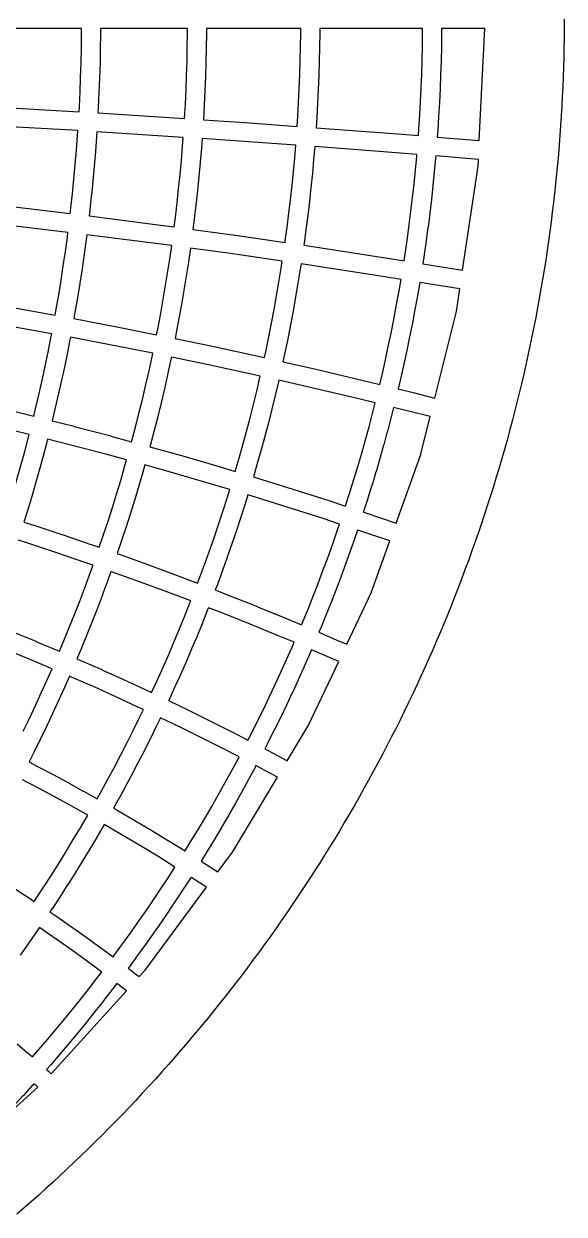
# Model space of a CAD drawing. Header units: millimetres. Extents: x -67 to 67, y -67 to 67.
# Drawn here: x 44.1 to 67, y -50.7 to -0.2 of the extents above; entities that cross this region are included whole.
import ezdxf

# ---------------------------------------------------------------- set-up
doc = ezdxf.new("R2010")
doc.units = ezdxf.units.MM
for name, color, linetype in [('CUT_INNER', 6, 'Continuous'), ('CUT_OUTER', 1, 'Continuous'), ('ENGRAVE', 7, 'Continuous')]:
    doc.layers.add(name, color=color, linetype=linetype)

msp = doc.modelspace()

# ---------------------------------------------------------------- linework, layer by layer
at = {"layer": 'CUT_INNER'}
for points in [[(46.4876, -1.8559), (46.5011, -1.2373), (46.5092, -0.6187), (46.5101, -0.402), (43.6796, -0.402), (43.6294, -0.5143), (43.5079, -0.7816), (43.3848, -1.0482), (43.2601, -1.314), (43.1338, -1.579), (43.0651, -1.7207), (43.0603, -1.9439), (43.0602, -1.9474), (43.0405, -2.5923), (43.0404, -2.5958), (43.015, -3.2404), (43.0149, -3.2439), (42.9912, -3.7375), (46.4022, -3.9312), (46.4147, -3.7105), (46.4444, -3.0925), (46.4687, -2.4743)], [(50.9669, -2.4067), (50.9853, -1.8052), (50.9984, -1.2035), (51.0063, -0.6018), (51.0072, -0.402), (47.3142, -0.402), (47.3132, -0.624), (47.3132, -0.6275), (47.305, -1.2496), (47.305, -1.2531), (47.2914, -1.8752), (47.2913, -1.8787), (47.2723, -2.5006), (47.2722, -2.5041), (47.2477, -3.1258), (47.2476, -3.1293), (47.2177, -3.7508), (47.2175, -3.7543), (47.2047, -3.9805), (50.8795, -4.2214), (50.8803, -4.21), (50.9144, -3.6092), (50.9433, -3.0081)], [(55.7765, -2.3603), (55.7945, -1.7704), (55.8074, -1.1803), (55.8151, -0.5902), (55.8159, -0.402), (51.8112, -0.402), (51.8103, -0.6071), (51.8102, -0.6106), (51.8023, -1.2158), (51.8022, -1.2193), (51.789, -1.8245), (51.789, -1.828), (51.7705, -2.433), (51.7703, -2.4365), (51.7466, -3.0414), (51.7464, -3.0449), (51.7174, -3.6495), (51.7172, -3.653), (51.6829, -4.2573), (51.6827, -4.2608), (51.6818, -4.2739), (53.4467, -4.3896), (53.4502, -4.3899), (55.6636, -4.5544), (55.6915, -4.1288), (55.725, -3.5396), (55.7533, -2.95)], [(60.9286, -2.9161), (60.9515, -2.3332), (60.9693, -1.75), (60.982, -1.1668), (60.9896, -0.5834), (60.9904, -0.402), (56.6199, -0.402), (56.6191, -0.5955), (56.6191, -0.599), (56.6113, -1.1926), (56.6112, -1.1961), (56.5983, -1.7897), (56.5982, -1.7932), (56.58, -2.3866), (56.5799, -2.3901), (56.5566, -2.9834), (56.5565, -2.9869), (56.528, -3.5799), (56.5278, -3.5834), (56.4941, -4.1761), (56.4939, -4.1796), (56.4655, -4.6139), (60.1148, -4.8851), (60.1183, -4.8854), (60.8086, -4.9428), (60.8293, -4.6635), (60.8675, -4.0813), (60.9006, -3.4989)], [(61.7936, -0.5922), (61.7859, -1.179), (61.7858, -1.1825), (61.773, -1.7693), (61.773, -1.7728), (61.755, -2.3595), (61.7549, -2.363), (61.7319, -2.9494), (61.7317, -2.9529), (61.7036, -3.5392), (61.7034, -3.5427), (61.6701, -4.1287), (61.6699, -4.1322), (61.6315, -4.7178), (61.6313, -4.7213), (61.6098, -5.0093), (63.3966, -5.1578), (63.6303, -0.402), (61.7944, -0.402), (61.7936, -0.5887)], [(46.2421, -6.1792), (46.2933, -5.5626), (46.3392, -4.9456), (46.3531, -4.7337), (42.9469, -4.5403), (42.9048, -5.1831), (42.9045, -5.1866), (42.8567, -5.83), (42.8564, -5.8335), (42.803, -6.4764), (42.8027, -6.4799), (42.7437, -7.1223), (42.7433, -7.1258), (42.6787, -7.7677), (42.6783, -7.7712), (42.6684, -7.862), (43.0583, -7.9047), (43.0617, -7.9051), (46.0289, -8.2563), (46.0562, -8.0259), (46.1235, -7.4108), (46.1855, -6.7953)], [(50.6914, -6.6097), (50.7465, -6.0104), (50.7963, -5.4107), (50.8251, -5.0235), (47.1556, -4.783), (47.1414, -4.9999), (47.1411, -5.0034), (47.095, -5.6239), (47.0947, -5.6274), (47.0432, -6.2475), (47.0429, -6.251), (46.986, -6.8706), (46.9856, -6.8741), (46.9233, -7.4931), (46.9229, -7.4966), (46.8552, -8.1151), (46.8548, -8.1186), (46.8268, -8.3549), (49.6475, -8.7137), (49.651, -8.7142), (50.4418, -8.8218), (50.4949, -8.4043), (50.5656, -7.8067), (50.6311, -7.2084)], [(55.3829, -7.6561), (55.4472, -7.0694), (55.5063, -6.4822), (55.5603, -5.8945), (55.605, -5.3562), (53.3924, -5.1918), (51.6274, -5.0761), (51.598, -5.472), (51.5977, -5.4755), (51.5476, -6.0787), (51.5473, -6.0822), (51.4919, -6.685), (51.4915, -6.6885), (51.4309, -7.2907), (51.4305, -7.2942), (51.3646, -7.8959), (51.3642, -7.8994), (51.2931, -8.5005), (51.2927, -8.504), (51.2385, -8.9302), (52.9366, -9.1613), (52.9401, -9.1618), (55.1494, -9.4821), (55.1595, -9.4125), (55.2391, -8.8277), (55.3136, -8.2422)], [(60.4939, -8.1474), (60.5624, -7.5681), (60.626, -6.9881), (60.6844, -6.4077), (60.7378, -5.8267), (60.7446, -5.7442), (60.0535, -5.6868), (56.4069, -5.4158), (56.3614, -5.9628), (56.3611, -5.9663), (56.3068, -6.5575), (56.3064, -6.561), (56.247, -7.1517), (56.2466, -7.1552), (56.182, -7.7454), (56.1816, -7.7489), (56.1118, -8.3385), (56.1113, -8.3419), (56.0364, -8.9309), (56.036, -8.9344), (55.9559, -9.5227), (55.9554, -9.5261), (55.9451, -9.5975), (56.2217, -9.6376), (56.2252, -9.6381), (59.5025, -10.1426), (59.5059, -10.1431), (60.2002, -10.2562), (60.2579, -9.8816), (60.3416, -9.3043), (60.4202, -8.7262)], [(61.5459, -5.8108), (61.5389, -5.895), (61.5386, -5.8985), (61.4849, -6.483), (61.4845, -6.4865), (61.4257, -7.0704), (61.4254, -7.0739), (61.3615, -7.6574), (61.3611, -7.6608), (61.2921, -8.2437), (61.2917, -8.2472), (61.2176, -8.8294), (61.2171, -8.8329), (61.138, -9.4144), (61.1375, -9.4179), (61.0533, -9.9987), (61.0528, -10.0022), (60.9938, -10.3854), (62.6875, -10.6613), (63.3435, -6.2388), (63.3435, -6.2387), (63.3571, -5.9613)], [(50.0631, -11.3819), (50.1599, -10.788), (50.2514, -10.1932), (50.3347, -9.6186), (49.5443, -9.5111), (46.7287, -9.1529), (46.7027, -9.3572), (46.7023, -9.3607), (46.6183, -9.9772), (46.6179, -9.9807), (46.5286, -10.5965), (46.5281, -10.6), (46.4334, -11.2149), (46.4329, -11.2184), (46.3328, -11.8325), (46.3323, -11.836), (46.2269, -12.4492), (46.2263, -12.4526), (46.1789, -12.7147), (47.7863, -13.0198), (47.7897, -13.0205), (49.694, -13.3993), (49.7419, -13.1585), (49.8541, -12.5672), (49.9612, -11.975)], [(54.6852, -12.3249), (54.7902, -11.7441), (54.8901, -11.1624), (54.985, -10.5799), (55.0316, -10.2775), (52.8265, -9.9577), (51.1314, -9.727), (51.0468, -10.3103), (51.0463, -10.3137), (50.9542, -10.912), (50.9537, -10.9155), (50.8564, -11.5129), (50.8558, -11.5164), (50.7533, -12.1129), (50.7527, -12.1164), (50.645, -12.712), (50.6444, -12.7155), (50.5315, -13.3102), (50.5308, -13.3136), (50.4816, -13.561), (52.0696, -13.8913), (52.0731, -13.892), (54.2055, -14.355), (54.2089, -14.3558), (54.2727, -14.3702), (54.3398, -14.0614), (54.4599, -13.4836), (54.5751, -12.9047)], [(59.6501, -13.3285), (59.7639, -12.7563), (59.8727, -12.1832), (59.9765, -11.6091), (60.0726, -11.05), (59.3784, -10.9369), (56.1046, -10.433), (55.8273, -10.3928), (55.7794, -10.704), (55.7788, -10.7074), (55.6834, -11.2934), (55.6828, -11.2969), (55.5823, -11.882), (55.5817, -11.8854), (55.476, -12.4697), (55.4754, -12.4731), (55.3647, -13.0564), (55.364, -13.0598), (55.2482, -13.6421), (55.2475, -13.6456), (55.1266, -14.2268), (55.1258, -14.2303), (55.0569, -14.5476), (56.3371, -14.8373), (56.3406, -14.8381), (58.4645, -15.3382), (58.468, -15.3391), (59.1677, -15.5103), (59.2787, -15.0389), (59.4075, -14.4698), (59.5313, -13.8997)], [(60.8662, -11.1792), (60.7686, -11.7469), (60.768, -11.7504), (60.6636, -12.328), (60.6629, -12.3314), (60.5535, -12.908), (60.5528, -12.9115), (60.4383, -13.4871), (60.4376, -13.4905), (60.3181, -14.0652), (60.3173, -14.0686), (60.1928, -14.6421), (60.192, -14.6456), (60.0625, -15.218), (60.0617, -15.2214), (59.9487, -15.7014), (60.5875, -15.8577), (60.5909, -15.8586), (61.5068, -16.0912), (62.427, -12.4175), (62.427, -12.4175), (62.5695, -11.4566)], [(44.8313, -15.3451), (44.9626, -14.7405), (45.0886, -14.1348), (45.2093, -13.528), (45.2417, -13.3574), (43.3505, -13.0154), (43.2769, -13.0028), (43.1046, -13.5932), (43.1038, -13.5959), (43.0867, -13.6499), (43.0858, -13.6526), (42.4592, -15.4919), (42.4583, -15.4945), (42.4388, -15.5478), (42.4378, -15.5504), (42.1475, -16.2927), (43.065, -16.5088), (43.0684, -16.5096), (44.4786, -16.8547), (44.553, -16.5508), (44.6948, -15.9486)], [(48.9605, -16.6833), (49.1035, -16.0987), (49.2414, -15.513), (49.3742, -14.926), (49.5019, -14.3379), (49.5333, -14.1871), (47.6346, -13.8094), (46.032, -13.5051), (45.9989, -13.6796), (45.9982, -13.6831), (45.8768, -14.2933), (45.8761, -14.2968), (45.7494, -14.9059), (45.7487, -14.9094), (45.6167, -15.5174), (45.6159, -15.5208), (45.4786, -16.1277), (45.4778, -16.1311), (45.3352, -16.7368), (45.3344, -16.7402), (45.2582, -17.0513), (46.1892, -17.2877), (46.1925, -17.2886), (47.746, -17.6976), (47.7494, -17.6985), (48.6342, -17.9397), (48.6591, -17.8485), (48.8123, -17.2666)], [(53.5132, -17.5043), (53.6634, -16.9336), (53.8087, -16.3616), (53.949, -15.7883), (54.0843, -15.2138), (54.0976, -15.1549), (54.0332, -15.1403), (51.9042, -14.6781), (50.3209, -14.3487), (50.2887, -14.5033), (50.288, -14.5068), (50.1596, -15.0983), (50.1588, -15.1017), (50.0252, -15.6921), (50.0244, -15.6955), (49.8857, -16.2847), (49.8849, -16.2881), (49.741, -16.8761), (49.7401, -16.8795), (49.5911, -17.4662), (49.5903, -17.4696), (49.4362, -18.0549), (49.4352, -18.0583), (49.4097, -18.1521), (50.8487, -18.558), (50.8521, -18.559), (52.3943, -19.0085), (52.3977, -19.0095), (53.0347, -19.2012), (53.1977, -18.6418), (53.3579, -18.0738)], [(58.071, -19.5462), (58.2391, -18.9875), (58.4024, -18.4274), (58.5607, -17.8659), (58.7142, -17.3031), (58.8627, -16.7389), (58.9764, -16.2912), (58.2786, -16.1204), (56.158, -15.6211), (54.8818, -15.3323), (54.8681, -15.3929), (54.8673, -15.3964), (54.7312, -15.9743), (54.7304, -15.9777), (54.5893, -16.5544), (54.5884, -16.5578), (54.4423, -17.1332), (54.4414, -17.1366), (54.2902, -17.7107), (54.2893, -17.7141), (54.1332, -18.2869), (54.1322, -18.2903), (53.9711, -18.8617), (53.9701, -18.8651), (53.8046, -19.4329), (53.9359, -19.4724), (53.9393, -19.4735), (55.4734, -19.9498), (55.4768, -19.9509), (57.0067, -20.4406), (57.01, -20.4417), (57.7151, -20.6742), (57.7201, -20.659), (57.898, -20.1034)], [(60.3947, -16.6383), (59.7574, -16.4823), (59.6416, -16.9385), (59.6407, -16.9419), (59.4913, -17.5095), (59.4903, -17.5129), (59.336, -18.0791), (59.335, -18.0825), (59.1757, -18.6474), (59.1747, -18.6507), (59.0105, -19.2142), (59.0095, -19.2176), (58.8404, -19.7796), (58.8393, -19.7829), (58.6653, -20.3435), (58.6642, -20.3468), (58.4853, -20.9058), (58.4842, -20.9091), (58.4787, -20.926), (58.5356, -20.9448), (58.539, -20.9459), (59.8647, -21.3959), (60.9092, -18.4767), (60.9093, -18.4766), (61.3114, -16.8711)], [(43.7654, -19.5421), (43.9334, -18.9466), (44.0961, -18.3497), (44.2536, -17.7514), (44.2833, -17.6346), (42.879, -17.291), (41.8518, -17.0491), (41.7302, -17.3601), (41.7292, -17.3626), (41.7074, -17.415), (41.7063, -17.4175), (40.9191, -19.1941), (40.9179, -19.1966), (40.8938, -19.2479), (40.8926, -19.2504), (40.4035, -20.2338), (40.9204, -20.3845), (40.9237, -20.3855), (42.1244, -20.7468), (42.1278, -20.7478), (43.2954, -21.1104), (43.414, -20.7285), (43.5923, -20.1361)], [(47.8172, -20.7371), (47.9956, -20.1624), (48.1691, -19.5861), (48.3375, -19.0084), (48.4203, -18.7147), (47.5396, -18.4746), (45.9895, -18.0665), (45.0629, -17.8312), (45.0325, -17.951), (45.0316, -17.9544), (44.8732, -18.5561), (44.8723, -18.5595), (44.7086, -19.1598), (44.7077, -19.1632), (44.5388, -19.762), (44.5378, -19.7654), (44.3637, -20.3628), (44.3627, -20.3661), (44.1834, -20.9619), (44.1824, -20.9653), (44.0613, -21.3553), (44.5227, -21.503), (44.5261, -21.5041), (45.7168, -21.8967), (45.7202, -21.8978), (46.9075, -22.3009), (46.9108, -22.302), (47.2611, -22.4243), (47.4452, -21.8818), (47.6337, -21.3103)], [(51.9384, -22.5759), (52.133, -22.0187), (52.3227, -21.4598), (52.5075, -20.8993), (52.6875, -20.3372), (52.8013, -19.9706), (52.1676, -19.7799), (50.6288, -19.3313), (49.1957, -18.9272), (49.1108, -19.2283), (49.1098, -19.2317), (48.9404, -19.8128), (48.9394, -19.8162), (48.765, -20.3958), (48.764, -20.3991), (48.5845, -20.9772), (48.5834, -20.9806), (48.3989, -21.5571), (48.3978, -21.5604), (48.2082, -22.1353), (48.2071, -22.1386), (48.0201, -22.6894), (48.0946, -22.7154), (48.0979, -22.7166), (49.278, -23.1403), (49.2813, -23.1415), (50.4576, -23.5755), (50.4609, -23.5767), (51.4358, -23.946), (51.5347, -23.6851), (51.739, -23.1314)], [(56.3403, -24.502), (56.5518, -23.9583), (56.7585, -23.4127), (56.9604, -22.8654), (57.1575, -22.3163), (57.3499, -21.7655), (57.4614, -21.4371), (56.7599, -21.2058), (55.2333, -20.7171), (53.7025, -20.2418), (53.5712, -20.2023), (53.4548, -20.5773), (53.4537, -20.5806), (53.2727, -21.1461), (53.2717, -21.1494), (53.0857, -21.7133), (53.0846, -21.7166), (52.8938, -22.2788), (52.8926, -22.2821), (52.6969, -22.8426), (52.6957, -22.8459), (52.4951, -23.4047), (52.4939, -23.408), (52.2884, -23.965), (52.2872, -23.9683), (52.1859, -24.2357), (52.8053, -24.4766), (52.8086, -24.4779), (53.9732, -24.9425), (53.9764, -24.9438), (55.1369, -25.4186), (55.1402, -25.42), (55.8476, -25.7166), (55.9032, -25.5839), (56.1241, -25.0439)], [(58.2822, -21.7078), (58.225, -21.6889), (58.1107, -22.0256), (58.1095, -22.0289), (57.916, -22.583), (57.9148, -22.5863), (57.7165, -23.1387), (57.7153, -23.142), (57.5122, -23.6927), (57.5109, -23.6959), (57.303, -24.2448), (57.3017, -24.2481), (57.089, -24.7951), (57.0877, -24.7983), (56.8703, -25.3435), (56.8689, -25.3467), (56.6467, -25.8899), (56.6454, -25.8932), (56.588, -26.0301), (57.4517, -26.4012), (57.455, -26.4026), (57.7719, -26.542), (58.8049, -24.3578), (58.8049, -24.3578), (59.5938, -22.153)], [(48.2892, -28.0348), (48.2924, -28.0363), (49.2121, -28.4603), (49.2152, -28.4617), (49.4793, -28.5863), (49.4811, -28.5823), (49.7282, -28.0464), (49.9706, -27.5082), (50.2083, -26.968), (50.4413, -26.4258), (50.6695, -25.8815), (50.893, -25.3352), (51.1117, -24.7871), (51.147, -24.6964), (50.1777, -24.3292), (49.0046, -23.8964), (47.8278, -23.4739), (47.7539, -23.448), (47.6061, -23.8596), (47.6049, -23.8629), (47.3954, -24.4308), (47.3942, -24.434), (47.1797, -25.0001), (47.1785, -25.0034), (46.9591, -25.5675), (46.9578, -25.5708), (46.7335, -26.133), (46.7322, -26.1362), (46.503, -26.6965), (46.5017, -26.6997), (46.3104, -27.1558), (46.4325, -27.2082), (46.4357, -27.2096), (47.3626, -27.6175), (47.3658, -27.6189)], [(52.8654, -30.242), (52.8685, -30.2436), (53.5738, -30.6069), (53.7055, -30.351), (53.9681, -29.8301), (54.2262, -29.3068), (54.4796, -28.7814), (54.7285, -28.2537), (54.9727, -27.7239), (55.2124, -27.1919), (55.4473, -26.6579), (55.5337, -26.4568), (54.8309, -26.1621), (53.6736, -25.6886), (52.5123, -25.2253), (51.897, -24.986), (51.8604, -25.0801), (51.8591, -25.0834), (51.6391, -25.6348), (51.6378, -25.638), (51.413, -26.1875), (51.4117, -26.1908), (51.1821, -26.7383), (51.1807, -26.7415), (50.9463, -27.287), (50.9449, -27.2902), (50.7058, -27.8337), (50.7044, -27.8369), (50.4605, -28.3782), (50.4591, -28.3814), (50.2105, -28.9205), (50.209, -28.9237), (50.2061, -28.9299), (51.0465, -29.3352), (51.0496, -29.3367), (51.9579, -29.7846), (51.961, -29.7862)], [(57.1328, -27.1392), (56.2741, -26.7703), (56.1853, -26.9769), (56.1839, -26.9801), (55.9476, -27.5174), (55.9461, -27.5206), (55.7051, -28.0557), (55.7036, -28.0589), (55.4579, -28.5919), (55.4564, -28.5951), (55.2061, -29.1259), (55.2046, -29.1291), (54.9496, -29.6577), (54.948, -29.6609), (54.6884, -30.1872), (54.6869, -30.1904), (54.4227, -30.7145), (54.4211, -30.7176), (54.2862, -30.9795), (54.6681, -31.1805), (54.6712, -31.1821), (55.244, -31.4898), (56.1343, -30.0044), (56.1343, -30.0044), (57.428, -27.2691)], [(45.9933, -27.8946), (45.7821, -28.3746), (45.7806, -28.3778), (45.532, -28.9297), (45.5306, -28.9329), (45.2772, -29.4826), (45.2757, -29.4858), (45.0175, -30.0332), (45.016, -30.0364), (44.753, -30.5816), (44.7515, -30.5848), (44.4837, -31.1276), (44.4822, -31.1308), (44.279, -31.5338), (44.3669, -31.5791), (44.37, -31.5807), (45.109, -31.9695), (45.1121, -31.9712), (45.8476, -32.3664), (45.8507, -32.3681), (46.5828, -32.7697), (46.5859, -32.7714), (47.1657, -33.0961), (47.338, -32.7884), (47.6219, -32.271), (47.9012, -31.7511), (48.176, -31.2288), (48.4463, -30.7041), (48.7119, -30.1771), (48.973, -29.6477), (49.1346, -29.3126), (48.8739, -29.1897), (47.9574, -28.7672), (47.0372, -28.3527), (46.1135, -27.9462)], [(49.6948, -30.0018), (49.4322, -30.5342), (49.4307, -30.5374), (49.1634, -31.0675), (49.1618, -31.0707), (48.89, -31.5985), (48.8884, -31.6016), (48.6119, -32.127), (48.6103, -32.1301), (48.3293, -32.6531), (48.3276, -32.6562), (48.042, -33.1767), (48.0403, -33.1798), (47.8645, -33.4938), (48.0424, -33.5955), (48.0455, -33.5972), (48.7668, -34.0179), (48.7698, -34.0197), (49.4874, -34.4466), (49.4904, -34.4484), (50.2043, -34.8816), (50.2073, -34.8834), (50.9035, -35.3143), (51.1406, -34.9311), (51.4433, -34.4323), (51.7416, -33.9309), (52.0355, -33.427), (52.325, -32.9204), (52.61, -32.4114), (52.8906, -31.8999), (53.1668, -31.386), (53.2017, -31.3196), (52.5019, -30.9592), (51.6007, -30.505), (50.6956, -30.0586), (49.8615, -29.6563), (49.6964, -29.9986)], [(54.2922, -31.8912), (53.9141, -31.6923), (53.8775, -31.7619), (53.8758, -31.765), (53.598, -32.282), (53.5964, -32.2851), (53.3141, -32.7997), (53.3124, -32.8027), (53.0256, -33.3148), (53.0239, -33.3179), (52.7326, -33.8274), (52.7309, -33.8305), (52.4352, -34.3375), (52.4334, -34.3405), (52.1333, -34.8449), (52.1315, -34.8479), (51.827, -35.3497), (51.8252, -35.3527), (51.5836, -35.7432), (51.6265, -35.7703), (51.6295, -35.7722), (52.2993, -36.203), (52.923, -35.3621), (52.9231, -35.362), (54.8302, -32.1802)], [(47.1513, -34.7352), (46.8477, -35.2454), (46.8459, -35.2484), (46.5379, -35.756), (46.5361, -35.759), (46.2237, -36.2638), (46.2218, -36.2668), (45.905, -36.7689), (45.9031, -36.7719), (45.582, -37.2712), (45.58, -37.2742), (45.2545, -37.7707), (45.2526, -37.7736), (45.1666, -37.9022), (45.4524, -38.0968), (45.4553, -38.0988), (46.0278, -38.496), (46.0307, -38.498), (46.5997, -38.9001), (46.6025, -38.9022), (47.168, -39.3093), (47.1709, -39.3113), (47.7328, -39.7234), (47.7356, -39.7254), (47.8474, -39.8089), (47.8792, -39.7662), (48.2242, -39.2958), (48.5651, -38.8223), (48.9018, -38.3458), (49.2343, -37.8665), (49.5627, -37.3842), (49.8868, -36.8992), (50.2067, -36.4113), (50.4748, -35.9945), (49.7857, -35.568), (49.0748, -35.1367), (48.3602, -34.7115), (47.642, -34.2926), (47.4673, -34.1928), (47.4539, -34.2163), (47.4522, -34.2193), (47.1531, -34.7322)], [(51.196, -36.4493), (51.1549, -36.4233), (50.8819, -36.8477), (50.88, -36.8506), (50.5582, -37.3414), (50.5563, -37.3444), (50.2302, -37.8324), (50.2282, -37.8353), (49.8979, -38.3204), (49.8959, -38.3233), (49.5614, -38.8056), (49.5594, -38.8084), (49.2206, -39.2877), (49.2186, -39.2906), (48.8757, -39.7669), (48.8736, -39.7697), (48.5266, -40.2431), (48.5245, -40.2459), (48.4903, -40.2917), (48.8514, -40.5662), (48.8542, -40.5684), (48.9579, -40.6486), (49.2021, -40.3792), (49.2021, -40.3791), (51.8193, -36.8502)], [(48.3633, -41.2052), (48.0074, -40.9345), (47.816, -41.1861), (47.8138, -41.1889), (47.4545, -41.653), (47.4524, -41.6558), (47.089, -42.1167), (47.0868, -42.1194), (46.7194, -42.5771), (46.7172, -42.5799), (46.3459, -43.0344), (46.3437, -43.0371), (45.9684, -43.4883), (45.9661, -43.491), (45.5869, -43.939), (45.5846, -43.9416), (45.2015, -44.3863), (45.1992, -44.3889), (45.0212, -44.5919), (45.0994, -44.6617), (45.102, -44.664), (45.2208, -44.7719), (48.4163, -41.2462)], [(44.5628, -45.2604), (44.4879, -45.1936), (44.4191, -45.2707), (44.4167, -45.2733), (44.0221, -45.7077), (44.0197, -45.7103), (43.6213, -46.1413), (43.6189, -46.1439), (43.2168, -46.5714), (43.2144, -46.5739), (42.8085, -46.9979), (42.8061, -47.0004), (42.789, -47.0179), (44.6454, -45.3354)]]:
    msp.add_lwpolyline(points, close=True, dxfattribs=at)
for points in [[(43.5036, -12.2261), (45.3886, -12.5669), (45.4348, -12.3113), (45.5396, -11.7015), (45.639, -11.0909), (45.7331, -10.4794), (45.8219, -9.8671), (45.9054, -9.254), (45.9308, -9.0543), (42.969, -8.7037)], [(43.6243, -26.0307), (44.5616, -26.4141), (44.5649, -26.4155), (45.4988, -26.8071), (45.502, -26.8084), (45.5717, -26.8384), (45.7595, -26.3904), (45.9874, -25.8334), (46.2104, -25.2745), (46.4285, -24.7136), (46.6417, -24.1508), (46.85, -23.5862), (46.9948, -23.183), (46.6474, -23.0616), (45.4634, -22.6597), (44.2759, -22.2682), (43.8179, -22.1216)], [(44.0296, -30.2307), (44.291, -29.6887), (44.5477, -29.1444), (44.7997, -28.5979), (45.0469, -28.0492), (45.2545, -27.5772), (45.1863, -27.5478), (44.2556, -27.1576), (43.3215, -26.7755)], [(43.7085, -36.9316), (44.2912, -37.3136), (44.2941, -37.3156), (44.4998, -37.453), (44.5831, -37.3284), (44.9067, -36.8348), (45.226, -36.3384), (45.5409, -35.8393), (45.8515, -35.3374), (46.1577, -34.8328), (46.4594, -34.3256), (46.7568, -33.8158), (46.7685, -33.7952), (46.1946, -33.4737), (45.4656, -33.0738), (44.7331, -32.6802), (43.9972, -32.2931)], [(43.7754, -43.5006), (44.2184, -43.8822), (44.221, -43.8845), (44.4195, -44.0586), (44.5936, -43.8601), (44.9744, -43.4182), (45.3513, -42.9729), (45.7244, -42.5243), (46.0935, -42.0725), (46.4587, -41.6175), (46.8199, -41.1594), (47.177, -40.6981), (47.3644, -40.4517), (47.256, -40.3707), (46.6969, -39.9607), (46.1342, -39.5557), (45.5681, -39.1556), (44.9984, -38.7604), (44.7173, -38.569), (44.5866, -38.7609), (44.5847, -38.7638), (44.2462, -39.2516), (44.2442, -39.2545), (43.9016, -39.7393)]]:
    msp.add_lwpolyline(points, dxfattribs=at)
at = {"layer": 'CUT_OUTER'}
msp.add_lwpolyline([(67, -0.0001), (66.9987, -0.4103), (66.995, -0.8214), (66.9887, -1.2325), (66.9798, -1.6435), (66.9685, -2.0544), (66.9546, -2.4653), (66.9382, -2.8761), (66.9193, -3.2868), (66.8979, -3.6973), (66.874, -4.1077), (66.8475, -4.518), (66.8185, -4.9281), (66.787, -5.338), (66.753, -5.7477), (66.7165, -6.1571), (66.6774, -6.5664), (66.6774, -6.5671), (66.6774, -6.5671), (66.6774, -6.5672), (66.6359, -6.9754), (66.5918, -7.3841), (66.5453, -7.7926), (66.4962, -8.2008), (66.4446, -8.6086), (66.3906, -9.0161), (66.334, -9.4233), (66.2749, -9.8302), (66.2134, -10.2367), (66.1493, -10.6427), (66.0828, -11.0484), (66.0137, -11.4537), (65.9422, -11.8585), (65.8682, -12.2629), (65.7917, -12.6668), (65.7128, -13.0703), (65.7126, -13.071), (65.7126, -13.0711), (65.7126, -13.0712), (65.6313, -13.4733), (65.5474, -13.8757), (65.461, -14.2776), (65.3722, -14.679), (65.2809, -15.0799), (65.1872, -15.4801), (65.0909, -15.8798), (64.9923, -16.2789), (64.8912, -16.6774), (64.7876, -17.0753), (64.6816, -17.4725), (64.5732, -17.869), (64.4623, -18.2649), (64.3491, -18.6601), (64.2333, -19.0546), (64.1152, -19.4483), (64.115, -19.449), (64.115, -19.4491), (64.115, -19.4492), (63.9947, -19.8414), (63.8717, -20.2337), (63.7464, -20.6252), (63.6186, -21.016), (63.4885, -21.4059), (63.3559, -21.7951), (63.221, -22.1834), (63.0837, -22.5709), (62.944, -22.9575), (62.802, -23.3433), (62.6576, -23.7282), (62.5108, -24.1123), (62.3617, -24.4954), (62.2102, -24.8775), (62.0564, -25.2588), (61.9002, -25.6391), (61.9, -25.6397), (61.8999, -25.6398), (61.8999, -25.6399), (61.7417, -26.0184), (61.5809, -26.3968), (61.4178, -26.7741), (61.2524, -27.1505), (61.0846, -27.5258), (60.9146, -27.9001), (60.7422, -28.2733), (60.5676, -28.6455), (60.3907, -29.0166), (60.2115, -29.3866), (60.0301, -29.7555), (59.8464, -30.1233), (59.6604, -30.4899), (59.4722, -30.8554), (59.2818, -31.2197), (59.0891, -31.5829), (59.0888, -31.5835), (59.0887, -31.5836), (59.0887, -31.5837), (58.8942, -31.9449), (58.6971, -32.3056), (58.4977, -32.6652), (58.2962, -33.0235), (58.0925, -33.3806), (57.8866, -33.7364), (57.6785, -34.091), (57.4682, -34.4442), (57.2558, -34.7962), (57.0412, -35.1469), (56.8245, -35.4962), (56.6056, -35.8442), (56.3846, -36.1908), (56.1615, -36.5361), (55.9362, -36.88), (55.7089, -37.2226), (55.7085, -37.2231), (55.7085, -37.2232), (55.7084, -37.2233), (55.4794, -37.5637), (55.2479, -37.9034), (55.0143, -38.2417), (54.7786, -38.5785), (54.5409, -38.9139), (54.3011, -39.2478), (54.0592, -39.5803), (53.8154, -39.9112), (53.5695, -40.2407), (53.3215, -40.5686), (53.0716, -40.895), (52.8197, -41.2199), (52.5658, -41.5432), (52.3099, -41.865), (52.052, -42.1852), (51.7922, -42.5038), (51.7918, -42.5043), (51.7917, -42.5044), (51.7916, -42.5044), (51.5304, -42.8207), (51.2667, -43.1361), (51.0011, -43.4499), (50.7335, -43.762), (50.464, -44.0725), (50.1926, -44.3813), (49.9194, -44.6884), (49.6442, -44.9939), (49.3672, -45.2976), (49.0884, -45.5997), (48.8076, -45.9), (48.5251, -46.1987), (48.2407, -46.4955), (47.9545, -46.7907), (47.6665, -47.084), (47.3767, -47.3756), (47.3762, -47.3761), (47.3762, -47.3762), (47.3761, -47.3762), (47.0851, -47.6654), (46.7918, -47.9534), (46.4966, -48.2396), (46.1998, -48.524), (45.9012, -48.8066), (45.6008, -49.0873), (45.2988, -49.3662), (44.995, -49.6432), (44.6896, -49.9184), (44.3824, -50.1916), (44.0736, -50.463), (43.7632, -50.7325)], dxfattribs=at)
at = {"layer": 'ENGRAVE'}
msp.add_circle((0, 19.1457), 44.1961, dxfattribs=at)

doc.saveas('drawing.dxf')
